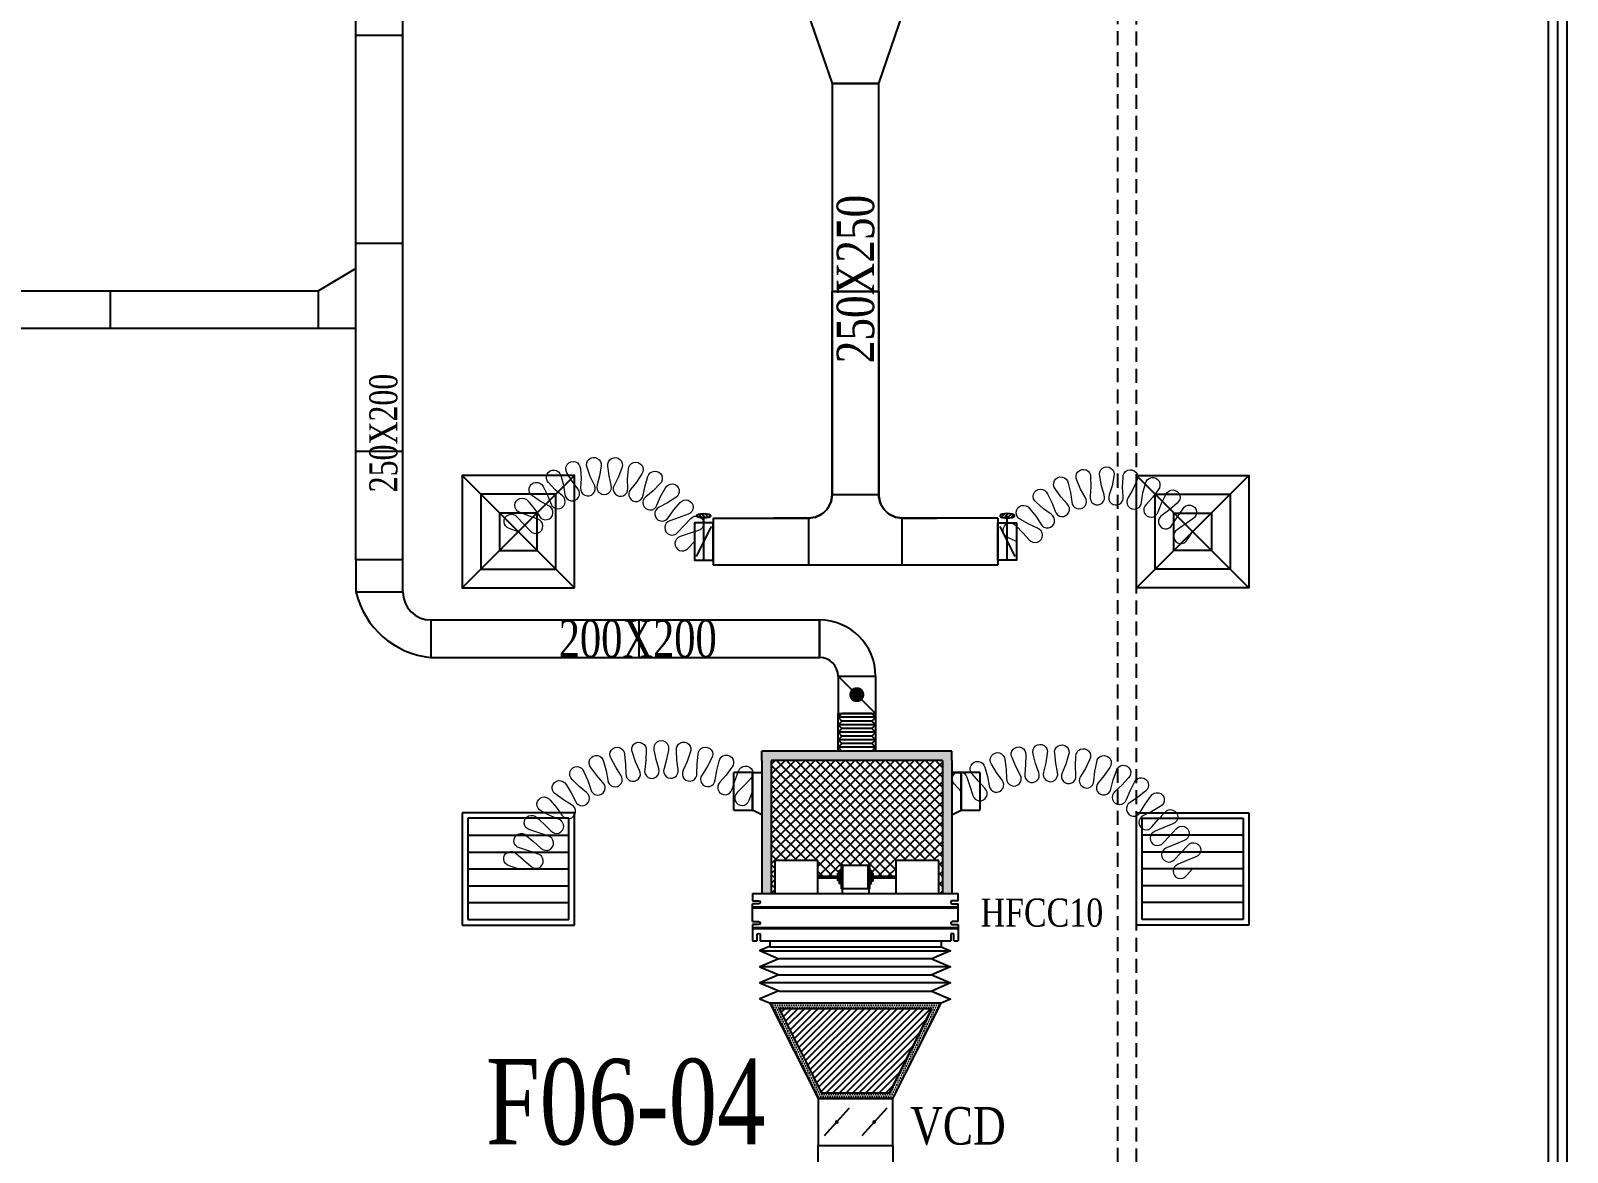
# Model space of a CAD drawing. Header units: metres. Extents: x 352651 to 1421851, y -87441 to -24441.
# Drawn here: x 827379 to 835582, y -72072 to -66085 of the extents above; entities that cross this region are included whole.
import ezdxf
from ezdxf.enums import TextEntityAlignment as Align

# ---------------------------------------------------------------- set-up
doc = ezdxf.new("R2010")
doc.units = ezdxf.units.M
doc.header["$LTSCALE"] = 300
doc.header["$MEASUREMENT"] = 0
doc.linetypes.add('DASHED2', pattern=[0.375, 0.25, -0.125])
for name, color, linetype in [('bat noi mem', 4, 'CONTINUOUS'), ('CUA', 8, 'CONTINUOUS'), ('CUAGIO', 2, 'CONTINUOUS'), ('KHUAT', 8, 'DASHED2'), ('KT', 1, 'CONTINUOUS'), ('thiet bi', 11, 'CONTINUOUS')]:
    doc.layers.add(name, color=color, linetype=linetype)
doc.layers.add('noi mem', color=5, linetype='BATTING', lineweight=0)
doc.styles.add('PHU', font='vntimeh.shx', dxfattribs={"width": 0.8})
doc.styles.add('ROMANS', font='romans.shx', dxfattribs={"width": 0.75, "bigfont": 'romancvn.shx'})
doc.linetypes.add('BATTING', pattern='A,0.0001,-0.1,[134,ltypeshp.shx,S=0.1,R=0,X=-0.1,Y=0],-0.2,[134,ltypeshp.shx,S=0.1,R=180,X=0.1,Y=0],-0.1', length=0.4001)

# ---------------------------------------------------------------- blocks, each defined once
blk = doc.blocks.new('SAG')
at = {"layer": 'CUAGIO'}
for p, q in [((-300, 300), (-300, -300)), ((300, 300), (-300, 300)), ((300, -300), (300, 300)), ((-300, -300), (300, -300))]:
    blk.add_line(p, q, dxfattribs=at)
at = {"layer": 'CUAGIO', "color": 8}
for p, q in [((-270, 270), (-270, -270)), ((270, 270), (-270, 270)), ((-180, -270), (-180, 270)), ((-90, -270), (-90, 270)), ((0, -270), (0, 270)), ((90, -270), (90, 270)), ((180, -270), (180, 270)), ((270, -270), (270, 270)), ((-270, -270), (270, -270))]:
    blk.add_line(p, q, dxfattribs=at)
blk = doc.blocks.new('SAD')
at = {"layer": 'CUAGIO', "color": 8}
for p, q in [((-300, -300), (300, 300)), ((300, -300), (-300, 300))]:
    blk.add_line(p, q, dxfattribs=at)
at = {"layer": 'CUAGIO'}
blk.add_lwpolyline([(300, -300), (300, 300), (-300, 300), (-300, -300)], close=True, dxfattribs=at)
at = {"layer": 'CUAGIO', "color": 8}
for points in [[(200, -200), (200, 200), (-200, 200), (-200, -200)], [(100, -100), (100, 100), (-100, 100), (-100, -100)]]:
    blk.add_lwpolyline(points, close=True, dxfattribs=at)
blk = doc.blocks.new('bac noi mem')
at = {"layer": 'bat noi mem'}
for p, q in [((493886.7, -64673), (493866.7, -64693)), ((494066.7, -64693), (493866.7, -64693)), ((493866.7, -64693), (493886.7, -64713)), ((493886.7, -64713), (493866.7, -64733)), ((494046.7, -64673), (493886.7, -64673)), ((494046.7, -64713), (493886.7, -64713)), ((494046.7, -64673), (494066.7, -64693)), ((494066.7, -64693), (494046.7, -64713)), ((494046.7, -64713), (494066.7, -64733)), ((494066.7, -64733), (493866.7, -64733)), ((493866.7, -64733), (493886.7, -64753)), ((493886.7, -64753), (493866.7, -64773)), ((494066.7, -64773), (493866.7, -64773)), ((493866.7, -64773), (493886.7, -64793)), ((493886.7, -64793), (493866.7, -64813)), ((494046.7, -64753), (493886.7, -64753)), ((494046.7, -64793), (493886.7, -64793)), ((494066.7, -64733), (494046.7, -64753)), ((494046.7, -64753), (494066.7, -64773)), ((494066.7, -64773), (494046.7, -64793)), ((494046.7, -64793), (494066.7, -64813)), ((494066.7, -64813), (493866.7, -64813)), ((493866.7, -64813), (493886.7, -64833)), ((493886.7, -64833), (493866.7, -64853)), ((494066.7, -64853), (493866.7, -64853)), ((493866.7, -64853), (493886.7, -64873)), ((494046.7, -64833), (493886.7, -64833)), ((494046.7, -64873), (493886.7, -64873)), ((494066.7, -64813), (494046.7, -64833)), ((494046.7, -64833), (494066.7, -64853)), ((494066.7, -64853), (494046.7, -64873))]:
    blk.add_line(p, q, dxfattribs=at)
blk = doc.blocks.new('1-van gio D200')
at = {"layer": 'CUAGIO'}
h = blk.add_hatch(dxfattribs=at)
h.set_pattern_fill('ANSI31', color=256, scale=100, style=0)
edge = h.paths.add_edge_path()
edge.add_ellipse((486127, -58494), major_axis=(-38.1, 0), ratio=0.310482, start_angle=0, end_angle=360, ccw=False)
for p, q in [((486167, -58437.3), (486087.1, -58277.5)), ((486127, -58257.4), (486127, -58494))]:
    blk.add_line(p, q, dxfattribs=at)
at = {"layer": 'CUAGIO', "const_width": 3}
for points in [[(486127, -58457.4), (486177, -58457.4), (486177, -58257.4), (486077, -58257.4), (486077, -58457.4), (486127, -58457.4)], [(486167, -58437.3), (486087.1, -58277.5)], [(486127, -58257.4), (486127, -58494)]]:
    blk.add_lwpolyline(points, dxfattribs=at)
at = {"layer": 'CUAGIO'}
blk.add_lwpolyline([(486177, -58457.4), (486077, -58457.4), (486077, -58257.4), (486177, -58257.4)], close=True, dxfattribs=at)
at = {"layer": 'CUAGIO', "const_width": 5.35}
blk.add_lwpolyline([(486130.7, -58357.4, -1), (486123.3, -58357.4, -1)], format="xyb", close=True, dxfattribs=at)
at = {"layer": 'CUAGIO', "extrusion": (0, 0, -1)}
blk.add_ellipse((486127, -58494), major_axis=(-38.1, 0), ratio=0.310482, start_param=-1.570796, end_param=4.712389, dxfattribs=at)

msp = doc.modelspace()

# ---------------------------------------------------------------- hatches: boundary and pattern name
at = {"layer": 'CUAGIO'}
h = msp.add_hatch(dxfattribs=at)
h.set_pattern_fill('DOTS', color=2, scale=200, style=0)
h.set_pattern_definition([(0, (258677.114, -127522.808), (6.25, -12.5), [0, -12.5])])
h.paths.add_polyline_path([(832246.1, -69980.3), (831332.5, -69980.3), (831332.5, -70690.3), (831282.5, -70690.3), (831282.5, -69980.3), (831282.5, -69930.3), (832296.1, -69930.3), (832296.1, -69980.3), (832296.1, -70690.3), (832246.1, -70690.3)])
at = {"layer": 'CUAGIO', "ltscale": 1.5}
h = msp.add_hatch(dxfattribs=at)
h.set_pattern_fill('ANSI37', color=9, scale=300, angle=360, style=0)
h.set_pattern_definition([(45, (175100, -1e-11), (-26.5165043, 26.5165043), []), (135, (175100, -1e-11), (-26.5165043, -26.5165043), [])])
h.paths.add_polyline_path([(831332.5, -69980.3), (831332.5, -70690.3), (831351.7, -70690.3), (831351.7, -70515.3), (831581.9, -70515.3), (831581.9, -70598.3), (831687.1, -70598.3), (831687.1, -70582.6), (831697.7, -70582.6), (831697.7, -70566.8), (831707.6, -70566.8), (831707.6, -70541.9, -1), (831714, -70539.8), (831850.2, -70539.8, -1), (831856.7, -70541.9), (831856.7, -70566.8), (831866.6, -70566.8), (831866.6, -70582.6), (831877.1, -70582.6), (831877.1, -70598.3), (831996.8, -70598.3), (831996.8, -70515.3), (832227, -70515.3), (832227, -70690.3), (832246.1, -70690.3), (832246.1, -69980.3)])
at = {"layer": 'CUAGIO'}
h = msp.add_hatch(dxfattribs=at)
h.set_pattern_fill('DOTS', color=256, scale=200, style=0)
h.set_pattern_definition([(0, (1652.957, -17936.642), (6.25, -12.5), [0, -12.5])])
h.paths.add_polyline_path([(831982.1, -71785.8), (831582.1, -71785.8), (831325.1, -71275.8), (832239.1, -71275.8)])
h.paths.add_polyline_path([(831963.7, -71755.8), (832190.4, -71305.8), (831373.9, -71305.8), (831600.6, -71755.8)], flags=16)
h = msp.add_hatch(dxfattribs=at)
h.set_pattern_fill('ANSI31', color=256, scale=200, style=0)
h.set_pattern_definition([(45, (-3258.12, -88941.559), (-17.6776695, 17.6776695), [])])
h.paths.add_polyline_path([(832190.4, -71305.8), (831373.9, -71305.8), (831600.6, -71755.8), (831963.7, -71755.8)])

# ---------------------------------------------------------------- linework, layer by layer
at = {"layer": 'bat noi mem'}
for p, q in [((831275.1, -70997.2), (832289.1, -70997.2)), ((832289.1, -71083), (831275.1, -71083)), ((832189.1, -71040.1), (831375.1, -71040.1)), ((832289.1, -71168.7), (831275.1, -71168.7)), ((831375.1, -71125.8), (832189.1, -71125.8)), ((832239.1, -71275.8), (831325.1, -71275.8)), ((831375.1, -71211.5), (832189.1, -71211.5))]:
    msp.add_line(p, q, dxfattribs=at)
for points in [[(831322.3, -70974.6), (831272.3, -70996), (831372.3, -71038.9), (831272.3, -71081.8), (831372.3, -71124.6), (831272.3, -71167.5), (831372.3, -71210.3), (831272.3, -71253.2), (831322.3, -71274.6)], [(832239.1, -70975.8), (832289.1, -70997.2), (832189.1, -71040.1), (832289.1, -71083), (832189.1, -71125.8), (832289.1, -71168.7), (832189.1, -71211.5), (832289.1, -71254.4), (832239.1, -71275.8)]]:
    msp.add_lwpolyline(points, dxfattribs=at)
at = {"layer": 'CUA', "linetype": 'Continuous'}
for p, q in [((835482.1, -75859.6), (835482.1, -59059.6)), ((835532.1, -75859.6), (835532.1, -59759.6)), ((835582.1, -75859.6), (835582.1, -59759.6))]:
    msp.add_line(p, q, dxfattribs=at)
at = {"layer": 'CUAGIO'}
for p, q in [((829115.5, -68910.2), (829115.1, -58334.5)), ((829365.5, -68910.2), (829365.1, -58334.5)), ((829365.1, -66110.4), (829115.1, -66110.4)), ((829365.4, -67220.4), (829115.4, -67220.4)), ((824152, -67473.4), (828915.4, -67473.3)), ((824152, -67673.4), (829115.5, -67673.3)), ((829365.4, -68330.4), (829115.4, -68330.4)), ((831657.1, -68561.5), (831907.1, -68561.5)), ((831022.1, -68686.5), (831022.1, -68936.5)), ((831532.1, -68686.5), (831532.1, -68936.5)), ((832032.1, -68936.5), (832032.1, -68686.5)), ((832542.1, -68686.5), (832542.1, -68936.5)), ((829365.5, -68910.2), (829115.5, -68910.2)), ((829515.5, -69230.4), (831589.3, -69230.4)), ((829515.5, -69230.4), (829515.5, -69430.4)), ((829515.5, -69430.4), (831589.3, -69430.4)), ((831689.3, -69530.4), (831689.3, -69730.3)), ((831889.3, -69730.3), (831689.3, -69530.4)), ((831689.3, -69530.4), (831889.3, -69530.4)), ((831689.3, -69530.4), (831889.3, -69530.4)), ((831889.3, -69530.4), (831889.3, -69730.3)), ((832296.1, -69930.3), (831282.5, -69930.3)), ((831132.8, -70245.6), (831132.8, -70045.6)), ((831232.5, -70045.6), (831132.8, -70045.6)), ((831232.5, -70245.6), (831232.5, -70045.6)), ((831232.5, -70045.6), (831232.5, -70245.6)), ((831232.5, -70045.6), (831232.5, -70245.6)), ((831282.5, -69980.3), (831282.5, -70690.3)), ((831332.5, -69980.3), (831332.5, -70690.3)), ((832246.1, -69980.3), (832246.1, -70690.3)), ((832296.1, -69980.3), (832296.1, -70690.3)), ((832346.1, -70045.6), (832346.1, -70245.6)), ((832346.1, -70045.6), (832346.1, -70245.6)), ((832346.1, -70245.6), (832346.1, -70045.6)), ((832445.8, -70045.6), (832445.8, -70245.6)), ((832346.1, -70245.6), (832445.8, -70245.6)), ((831332.5, -70690.3), (831332.5, -70690.3)), ((832246.1, -70690.3), (832246.1, -70690.3)), ((831749.1, -71836.5), (831615.2, -71985.1)), ((831949.1, -71836.5), (831815.2, -71985.1))]:
    msp.add_line(p, q, dxfattribs=at)
at = {"layer": 'CUAGIO', "color": 2}
for p, q in [((829115.5, -67354.1), (828915.4, -67473.3)), ((827805.4, -67673.3), (827805.4, -67473.3)), ((828915.4, -67673.3), (828915.4, -67473.3)), ((830625.5, -69230.4), (830625.5, -69430.4)), ((831589.3, -69430.4), (831589.3, -69230.4)), ((831589.3, -69230.4), (831589.3, -69430.4)), ((831282.5, -69980.3), (831282.5, -69930.3)), ((832296.1, -69980.3), (832296.1, -69930.3)), ((832246.1, -69980.3), (831332.5, -69980.3))]:
    msp.add_line(p, q, dxfattribs=at)
at = {"layer": 'CUAGIO', "ltscale": 1.5}
msp.add_line((831022.1, -68936.5), (832542.1, -68936.5), dxfattribs=at)
at = {"layer": 'CUAGIO'}
for points in [[(832082.1, -65856.5), (831482.1, -65856.5), (831657.1, -66366.5), (831907.1, -66366.5)], [(831657.1, -66366.5), (831657.1, -67476.5), (831907.1, -67476.5), (831907.1, -66366.5)], [(829365.5, -68910.2), (829115.5, -68910.2), (829115.5, -69080.4), (829365.5, -69080.4)], [(831689.3, -69730.3), (831889.3, -69730.3), (831889.3, -69930.3), (831689.3, -69930.3)], [(832239.1, -71275.8), (831325.1, -71275.8), (831582.1, -71785.8), (831982.1, -71785.8)], [(832190.4, -71305.8), (831373.9, -71305.8), (831600.6, -71755.8), (831963.7, -71755.8)], [(831582.1, -72035.8), (831982.1, -72035.8), (831982.1, -71785.8), (831582.1, -71785.8)]]:
    msp.add_lwpolyline(points, close=True, dxfattribs=at)
for points in [[(831022.1, -68686.5), (831532.1, -68686.5, 0.414214), (831657.1, -68561.5), (831657.1, -67476.5), (831907.1, -67476.5), (831907.1, -68561.5, 0.414214), (832032.1, -68686.5), (832217.1, -68686.5)], [(832542.1, -68686.5), (832032.1, -68686.5, -0.414214), (831907.1, -68561.5), (831907.1, -67476.5), (831657.1, -67476.5), (831657.1, -68561.5, -0.414214), (831532.1, -68686.5), (831347.1, -68686.5)], [(830272, -73155.8), (831382.1, -73155.8, 0.414214), (831582.1, -72955.8), (831582.1, -72035.8), (831982.1, -72035.8), (831982.1, -72955.8, 0.414214), (832182.1, -73155.8), (833292.3, -73155.8)]]:
    msp.add_lwpolyline(points, format="xyb", dxfattribs=at)
for points, const_width in [([(831809.3, -69629.4, 1), (831769.3, -69629.4, 1)], 40), ([(831677.1, -71910.8, -1), (831687.1, -71910.8, -1)], 10), ([(831877.1, -71910.8, -1), (831887.1, -71910.8, -1)], 10)]:
    msp.add_lwpolyline(points, format="xyb", close=True, dxfattribs=dict(at, const_width=const_width))
for points in [[(831232.5, -70045.6), (831282.5, -70045.6)], [(832346.1, -70045.6), (832296.1, -70045.6)], [(832296.1, -70045.6), (832346.1, -70045.6)], [(832445.8, -70045.6), (832346.1, -70045.6)], [(831132.8, -70245.6), (831232.5, -70245.6)], [(831282.5, -70270.9), (831232.5, -70245.6)], [(832296.1, -70270.9), (832346.1, -70245.6)]]:
    msp.add_lwpolyline(points, dxfattribs=at)
for centre, radius, start, end in [((829557.7, -68978.6), 453.7, 192.96012, 264.67063), ((829515.5, -69080.4), 150, 180.00211, 270), ((831589.3, -69530.4), 300, 0, 90), ((831589.3, -69530.4), 100, 0, 90)]:
    msp.add_arc(centre, radius, start, end, dxfattribs=at)
at = {"layer": 'KHUAT'}
for p, q in [((833182.1, -75836.9), (833182.1, -58959.6)), ((833282.1, -75839.3), (833282.1, -58959.6))]:
    msp.add_line(p, q, dxfattribs=at)
at = {"layer": 'noi mem', "linetype": 'ByBlock', "ltscale": 1.5}
for points in [[(829982.1, -68759.6), (829933.5, -68742.5, -1.333333), (829974.6, -68679.8), (830009.7, -68717.5), (830044.7, -68755.2, 1.333333), (830085.8, -68692.5), (830037.2, -68675.4), (829989.1, -68655.4, -1.333333), (830033.4, -68595), (830067, -68634.9), (830095.1, -68677.3, 1.333333), (830145.6, -68621.8), (830100.8, -68597.8), (830057.9, -68568.1, -1.333333), (830114, -68518.3), (830138.4, -68564.4), (830157, -68611.7, 1.333333), (830218, -68568), (830179.2, -68535.1), (830143.5, -68497.2, -1.333333), (830208.7, -68460.2), (830223, -68510.3), (830231.3, -68560.5, 1.333333), (830300.1, -68530.6), (830269, -68490.3), (830242, -68445.7, -1.333333), (830313.6, -68423.2), (830317, -68475.2), (830314.6, -68526, 1.333333), (830388.2, -68511.2), (830366.2, -68465.2), (830349.2, -68416, -1.333333), (830423.8, -68408.9), (830416.3, -68460.5), (830403.4, -68509.7, 1.333333), (830478.4, -68510.6), (830466.5, -68461.1), (830460.2, -68409.3, -1.333333), (830534.6, -68418.1), (830516.5, -68466.9), (830493.5, -68512.3, 1.333333), (830566.7, -68528.9), (830565.5, -68478), (830570.1, -68426.1, -1.333333), (830641.1, -68450.2), (830613.1, -68494.2), (830581.1, -68533.8, 1.333333), (830649.2, -68565.2), (830658.7, -68515.3), (830674, -68465.4, -1.333333), (830738.4, -68503.9), (830701.8, -68541), (830662.3, -68573.1, 1.333333), (830722.3, -68618.1), (830742, -68571.2), (830767.5, -68525.7, -1.333333), (830822.4, -68576.8), (830778.8, -68605.4), (830733.5, -68628.5, 1.333333), (830782.7, -68685.1), (830811.8, -68643.3), (830846.2, -68604.1, -1.333333), (830889.2, -68665.6), (830840.7, -68684.5), (830791.9, -68701.1, 1.333333), (830832.4, -68764.2), (830867.8, -68726.8), (830903.2, -68689.4, -1.333333), (830943.7, -68752.5), (830895, -68769.1), (830846.2, -68785.7, 1.333333), (830886.7, -68848.9), (830922.1, -68811.5)], [(832642.1, -68811.5), (832596.1, -68789.9, -1.333333), (832639.7, -68728.9), (832675, -68765.4), (832710.2, -68802, 1.333333), (832753.9, -68741.1), (832708, -68719.5), (832663.2, -68693.8, -1.333333), (832711.6, -68636.4), (832744.4, -68676.2), (832771.7, -68718.2, 1.333333), (832826, -68666.5), (832785.4, -68637.2), (832747.3, -68602.4, -1.333333), (832806.9, -68557), (832830.4, -68602.9), (832847.8, -68649.9, 1.333333), (832912.1, -68611.2), (832878.8, -68573.8), (832849.2, -68531.5, -1.333333), (832917.3, -68500.1), (832930.2, -68550.1), (832937, -68599.7, 1.333333), (833008.1, -68575.9), (832983.8, -68532.2), (832964, -68484.5, -1.333333), (833037.4, -68468.7), (833039.1, -68520.2), (833035, -68570.1, 1.333333), (833109.6, -68562.4), (833095.3, -68514.4), (833086.4, -68463.6, -1.333333), (833161.4, -68464.1), (833151.9, -68514.8), (833137, -68562.6, 1.333333), (833211.5, -68571.3), (833208, -68521.3), (833210.4, -68469.8, -1.333333), (833283.5, -68486.5), (833263.1, -68534), (833238.2, -68577.4, 1.333333), (833309, -68602.1), (833316.5, -68552.6), (833330.1, -68502.8, -1.333333), (833397.8, -68535.1), (833367.6, -68576.9), (833333.8, -68613.9, 1.333333), (833397.6, -68653.4), (833415.6, -68606.7), (833439.7, -68561, -1.333333), (833498.7, -68607.3), (833460.2, -68641.6), (833419.3, -68671.2, 1.333333), (833473.7, -68722.8), (833501.2, -68680.5), (833529.5, -68638.3, -1.333333), (833583.2, -68690.7), (833541.7, -68720), (833500.1, -68749.4, 1.333333), (833553.8, -68801.8), (833582.1, -68759.6)], [(829982.1, -70559.6), (829933.8, -70543.3, -1.333333), (829971, -70478.2), (830009.5, -70511.6), (830048.1, -70544.9, 1.333333), (830085.3, -70479.8), (830036.9, -70463.6), (829988.6, -70447.4, -1.333333), (830025.8, -70382.2), (830064.3, -70415.6), (830102.9, -70448.9, 1.333333), (830140.1, -70383.8), (830091.7, -70367.6), (830043.3, -70350.5, -1.333333), (830081.4, -70285.9), (830119.8, -70320), (830155, -70356.1, 1.333333), (830197.5, -70294.3), (830151.1, -70274.4), (830105.5, -70250.5, -1.333333), (830152.4, -70192), (830185.6, -70231.3), (830215.1, -70272.3, 1.333333), (830266.2, -70217.4), (830223.3, -70190.9), (830181.8, -70160.5, -1.333333), (830236.8, -70109.6), (830263.9, -70153.4), (830286.9, -70198.3, 1.333333), (830345.6, -70151.6), (830307.1, -70119), (830270.5, -70082.8, -1.333333), (830332.5, -70040.6), (830352.8, -70087.9), (830369, -70135.7, 1.333333), (830433.9, -70098.3), (830400.7, -70060.3), (830369.9, -70019.1, -1.333333), (830437.4, -69986.6), (830450.4, -70036.4), (830459.3, -70086, 1.333333), (830529.2, -70058.6), (830501.9, -70016.2), (830477.5, -69970.8, -1.333333), (830549.2, -69948.7), (830554.7, -69999.8), (830556.1, -70050.3, 1.333333), (830629.2, -70033.5), (830608.5, -69987.5), (830591.1, -69939, -1.333333), (830665.3, -69927.7), (830663.1, -69979.2), (830657.1, -70029.3, 1.333333), (830731.9, -70023.5), (830718.2, -69974.9), (830708.2, -69924.4, -1.333333), (830783.2, -69924.3), (830773.5, -69974.8), (830760.1, -70023.4, 1.333333), (830834.9, -70028.8), (830828.6, -69978.8), (830826.2, -69927.4, -1.333333), (830900.4, -69938.3), (830883.2, -69986.8), (830862.8, -70033, 1.333333), (830935.9, -70049.4), (830937.2, -69998.9), (830942.4, -69947.7, -1.333333), (831014.2, -69969.5), (830990, -70015), (830962.9, -70057.6, 1.333333), (831032.9, -70084.7), (831041.5, -70035), (831054.3, -69985.1, -1.333333), (831122, -70017.3), (831091.4, -70058.7), (831058.3, -70096.8, 1.333333), (831123.5, -70133.9), (831139.4, -70086.1), (831158, -70038.6, -1.333333), (831221.3, -70078.9), (831186, -70115.8), (831150.7, -70152.6, 1.333333), (831213.9, -70193), (831232.5, -70145.6)], [(832346.1, -70145.6), (832311.6, -70107.9, -1.333333), (832376.3, -70069.9), (832392.4, -70118.4), (832408.5, -70166.9, 1.333333), (832473.2, -70129), (832438.8, -70091.3), (832405.8, -70051.6, -1.333333), (832472.2, -70016.6), (832486.3, -70066.3), (832496.3, -70115.9, 1.333333), (832565, -70086), (832535.5, -70044.8), (832508.6, -70000.7, -1.333333), (832579.4, -69975.9), (832586.1, -70027), (832588.8, -70077.6, 1.333333), (832661.2, -70057.9), (832637.9, -70012.9), (832617.8, -69965.4, -1.333333), (832691.4, -69951.1), (832690.6, -70002.7), (832685.9, -70053.1, 1.333333), (832760.4, -70044.2), (832743.9, -69996.3), (832730.9, -69946.4, -1.333333), (832805.8, -69942.9), (832797.5, -69993.8), (832785.5, -70043, 1.333333), (832860.5, -70045), (832851.2, -69995.3), (832845.6, -69944, -1.333333), (832920.2, -69951.4), (832904.6, -70000.6), (832885.5, -70047.5, 1.333333), (832959.4, -70060.4), (832957.4, -70009.8), (832959.4, -69958.3, -1.333333), (833032.1, -69976.5), (833009.5, -70022.9), (832983.9, -70066.6, 1.333333), (833055.1, -70090.1), (833060.5, -70039.7), (833069.9, -69989, -1.333333), (833139.2, -70017.6), (833110.1, -70060.2), (833078.4, -70099.7, 1.333333), (833145.4, -70133.3), (833158.1, -70084.3), (833174.8, -70035.5, -1.333333), (833239.2, -70073.9), (833204.2, -70111.8), (833167, -70146.2, 1.333333), (833228.5, -70189.2), (833248.1, -70142.6), (833271.8, -70096.7, -1.333333), (833329.9, -70144.1), (833289.7, -70176.5), (833248, -70205.2, 1.333333), (833302.5, -70256.7), (833328.8, -70213.3), (833358.8, -70171.4, -1.333333), (833409.4, -70226.7), (833365, -70252.9), (833319.5, -70275.2, 1.333333), (833366, -70334.1), (833398.2, -70295.1), (833433.2, -70257.6, -1.333333), (833476.2, -70319), (833429, -70339.1), (833381.9, -70358.8, 1.333333), (833424.7, -70420.4), (833459.7, -70383.2), (833494.6, -70345.9, -1.333333), (833537.4, -70407.5), (833490.3, -70427.3), (833443.1, -70447, 1.333333), (833485.9, -70508.6), (833520.9, -70471.4), (833555.9, -70434.1, -1.333333), (833598.7, -70495.7), (833551.5, -70515.5), (833504.4, -70535.2, 1.333333), (833547.1, -70596.8), (833582.1, -70559.6)]]:
    msp.add_lwpolyline(points, format="xyb", dxfattribs=at)
at = {"layer": 'thiet bi'}
for p, q in [((831714, -70665.9), (831714, -70539.8)), ((831850.2, -70665.9), (831850.2, -70539.8)), ((831581.9, -70598.3), (831687.1, -70598.3)), ((831581.9, -70607.4), (831687.1, -70607.4)), ((831697.7, -70582.6), (831687.1, -70582.6)), ((831687.1, -70623), (831687.1, -70582.6)), ((831697.7, -70623), (831687.1, -70623)), ((831707.6, -70566.8), (831697.7, -70566.8)), ((831697.7, -70638.8), (831697.7, -70566.8)), ((831856.7, -70566.8), (831866.6, -70566.8)), ((831866.6, -70638.8), (831866.6, -70566.8)), ((831866.6, -70582.6), (831877.1, -70582.6)), ((831866.6, -70623), (831877.1, -70623)), ((831877.1, -70623), (831877.1, -70582.6)), ((831877.1, -70598.3), (831996.8, -70598.3)), ((831877.1, -70607.4), (831996.8, -70607.4)), ((831996.8, -70607.4), (831996.8, -70598.3)), ((831233.1, -70690.3), (832331.1, -70690.3)), ((831233.1, -70690.3), (831233.1, -70729.8)), ((831707.6, -70638.8), (831697.7, -70638.8)), ((831710.8, -70668.2), (831710.8, -70690.3)), ((831853.5, -70668.2), (831853.5, -70690.3)), ((831856.7, -70638.8), (831866.6, -70638.8)), ((832331.1, -70729.8), (832331.1, -70690.3)), ((831233.1, -70762.3), (832331.1, -70762.3)), ((831233.1, -70767.3), (832331.1, -70767.3)), ((831233.1, -70856.8), (831233.1, -70944.3)), ((831233.1, -70873.3), (832331.1, -70873.3)), ((832331.1, -70856.8), (832331.1, -70944.3)), ((831233.1, -70878.3), (832331.1, -70878.3)), ((831233.1, -70944.3), (831257.1, -70944.3)), ((831273.1, -70944.3), (832291.1, -70944.3)), ((831325.1, -70944.3), (831325.1, -70975.8)), ((832239.1, -70944.3), (832239.1, -70975.8)), ((832307.1, -70944.3), (832331.1, -70944.3)), ((831325.1, -70975.8), (832239.1, -70975.8))]:
    msp.add_line(p, q, dxfattribs=at)
for points in [[(831581.9, -70515.3), (831351.7, -70515.3), (831351.7, -70690.3), (831581.9, -70690.3)], [(831707.6, -70539.8), (831856.7, -70539.8), (831856.7, -70665.9), (831707.6, -70665.9)], [(832227, -70515.3), (831996.8, -70515.3), (831996.8, -70690.3), (832227, -70690.3)]]:
    msp.add_lwpolyline(points, close=True, dxfattribs=at)
for points in [[(831233.1, -70729.8), (831265.1, -70729.8, -1), (831265.1, -70745.8), (831233.1, -70745.8)], [(832331.1, -70729.8), (832299.1, -70729.8, 1), (832299.1, -70745.8), (832331.1, -70745.8)], [(831233.1, -70840.8), (831265.1, -70840.8, -1), (831265.1, -70856.8), (831233.1, -70856.8)], [(832331.1, -70840.8), (832299.1, -70840.8, 1), (832299.1, -70856.8), (832331.1, -70856.8)], [(831257.1, -70944.3), (831257.1, -70912.3, -1), (831273.1, -70912.3), (831273.1, -70944.3)], [(832307.1, -70944.3), (832307.1, -70912.3, 1), (832291.1, -70912.3), (832291.1, -70944.3)]]:
    msp.add_lwpolyline(points, format="xyb", dxfattribs=at)
for points in [[(831233.1, -70840.8), (831233.1, -70745.8)], [(832331.1, -70840.8), (832331.1, -70745.8)]]:
    msp.add_lwpolyline(points, dxfattribs=at)
for centre, start, end in [((831710.8, -70540.8), 18.04953, 161.95047), ((831853.5, -70540.8), 18.04953, 161.95047), ((831710.8, -70664.8), 198.04953, 341.95047), ((831853.5, -70664.8), 198.04953, 341.95047)]:
    msp.add_arc(centre, 3.41, start, end, dxfattribs=at)

# ---------------------------------------------------------------- block references
at = {"layer": 'CUAGIO'}
for name, p in [('SAD', (829982.1, -68759.6)), ('bac noi mem', (337822.7, -5057.3))]:
    msp.add_blockref(name, p, dxfattribs=at)
at = {"layer": 'CUAGIO', "xscale": -1}
msp.add_blockref('SAD', (833582.1, -68759.6), dxfattribs=at)
for name, p, rotation in [('1-van gio D200', (344845.1, -127168.8), 180), ('SAG', (833582.1, -70559.6), 90)]:
    msp.add_blockref(name, p, dxfattribs=dict(at, rotation=rotation))
at = {"layer": 'CUAGIO'}
for name, p, rotation in [('1-van gio D200', (1318719.2, -127168.8), 180), ('SAG', (829982.1, -70559.6), 270)]:
    msp.add_blockref(name, p, dxfattribs=dict(at, rotation=rotation))

# ---------------------------------------------------------------- texts
at = {"layer": 'CUAGIO', "color": 2, "style": 'PHU', "width": 0.75}
msp.add_text('250x200', height=150, rotation=90, dxfattribs=at).set_placement((829336.4, -68232.7), align=Align.CENTER)
msp.add_text('200x200', height=200, dxfattribs=at).set_placement((830619.6, -69430.4), align=Align.CENTER)
at = {"layer": 'CUAGIO', "color": 2, "insert": (831681.8, -66960.8), "char_height": 200, "width": 788.836, "attachment_point": 3, "rotation": 90, "style": 'PHU'}
msp.add_mtext('250x250', dxfattribs=at)
at = {"layer": 'CUAGIO', "color": 2, "attachment_point": 7, "style": 'PHU'}
for s, insert, char_height, width in [('hfcc10', (832450, -70870), 150, 679.92), ('VCD', (832074.1, -72035.8), 200, 439.881)]:
    msp.add_mtext(s, dxfattribs=dict(at, insert=insert, char_height=char_height, width=width))
at = {"layer": 'KT', "ltscale": 1.5, "insert": (829809.1, -71573.9), "char_height": 456.096, "width": 2517.297, "attachment_point": 1, "style": 'ROMANS'}
msp.add_mtext('{\\fTimes New Roman|b0|i0|c0|p18;F06-04}', dxfattribs=at)

doc.saveas('drawing.dxf')
